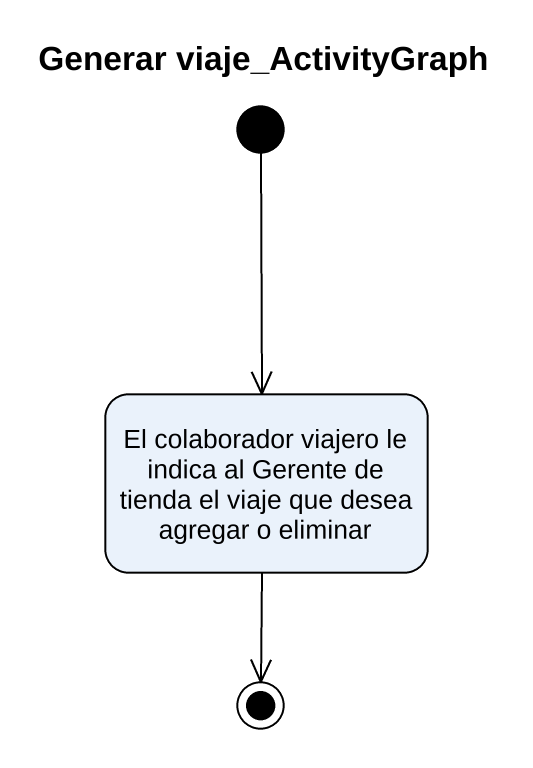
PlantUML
@startuml
title Generar viaje_ActivityGraph
hide empty description
state "El colaborador viajero le indica al Gerente de tienda el viaje que desea agregar o eliminar" as El_colaborador_viajero_le
[*] --> El_colaborador_viajero_le
El_colaborador_viajero_le --> [*]
@enduml
